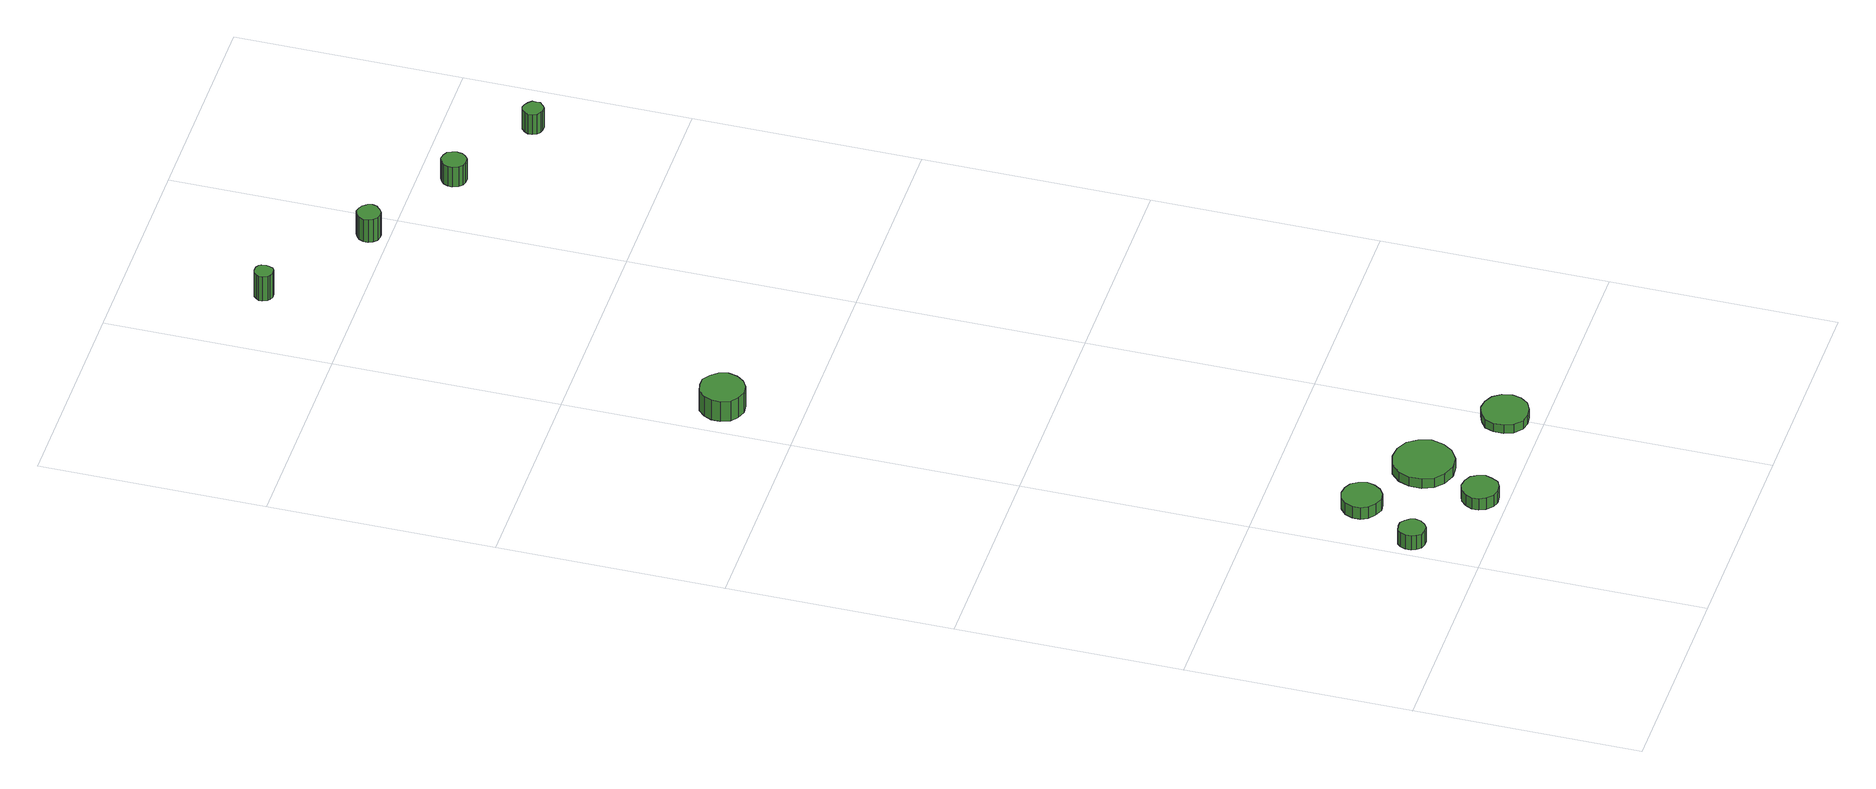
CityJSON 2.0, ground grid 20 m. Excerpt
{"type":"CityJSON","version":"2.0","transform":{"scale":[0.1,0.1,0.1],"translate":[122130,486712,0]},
"CityObjects":{
"tree1":{"type":"SolitaryVegetationObject","attributes":{"function":"something"},"geometry":[{"type":"MultiSurface","lod":"1","boundaries":[[[0,1,2,3,4,5,6,7,8,9,10,11,12,13,14]],[[15,16,17,18,19,20,21,22,23,24,25,26,27,28,29]],[[0,29,28,1]],[[1,28,27,2]],[[2,27,26,3]],[[3,26,25,4]],[[4,25,24,5]],[[5,24,23,6]],[[6,23,22,7]],[[7,22,21,8]],[[8,21,20,9]],[[9,20,19,10]],[[10,19,18,11]],[[11,18,17,12]],[[12,17,16,13]],[[13,16,15,14]],[[14,15,29,0]]]}]},
"tree2":{"type":"SolitaryVegetationObject","attributes":{"function":"something"},"geometry":[{"type":"MultiSurface","lod":"1","boundaries":[[[30,31,32,33,34,35,36,37,38,39,40,41,42,43,44]],[[45,46,47,48,49,50,51,52,53,54,55,56,57,58,59]],[[30,59,58,31]],[[31,58,57,32]],[[32,57,56,33]],[[33,56,55,34]],[[34,55,54,35]],[[35,54,53,36]],[[36,53,52,37]],[[37,52,51,38]],[[38,51,50,39]],[[39,50,49,40]],[[40,49,48,41]],[[41,48,47,42]],[[42,47,46,43]],[[43,46,45,44]],[[44,45,59,30]]]}]},
"tree3":{"type":"SolitaryVegetationObject","attributes":{"function":"something"},"geometry":[{"type":"MultiSurface","lod":"1","boundaries":[[[60,61,62,63,64,65,66,67,68,69,70,71,72,73,74]],[[75,76,77,78,79,80,81,82,83,84,85,86,87,88,89]],[[60,89,88,61]],[[61,88,87,62]],[[62,87,86,63]],[[63,86,85,64]],[[64,85,84,65]],[[65,84,83,66]],[[66,83,82,67]],[[67,82,81,68]],[[68,81,80,69]],[[69,80,79,70]],[[70,79,78,71]],[[71,78,77,72]],[[72,77,76,73]],[[73,76,75,74]],[[74,75,89,60]]]}]},
"tree4":{"type":"SolitaryVegetationObject","attributes":{"function":"something"},"geometry":[{"type":"MultiSurface","lod":"1","boundaries":[[[90,91,92,93,94,95,96,97,98,99,100,101,102,103,104]],[[105,106,107,108,109,110,111,112,113,114,115,116,117,118,119]],[[90,119,118,91]],[[91,118,117,92]],[[92,117,116,93]],[[93,116,115,94]],[[94,115,114,95]],[[95,114,113,96]],[[96,113,112,97]],[[97,112,111,98]],[[98,111,110,99]],[[99,110,109,100]],[[100,109,108,101]],[[101,108,107,102]],[[102,107,106,103]],[[103,106,105,104]],[[104,105,119,90]]]}]},
"tree5":{"type":"SolitaryVegetationObject","attributes":{"function":"something"},"geometry":[{"type":"MultiSurface","lod":"1","boundaries":[[[120,121,122,123,124,125,126,127,128,129,130,131,132,133,134]],[[135,136,137,138,139,140,141,142,143,144,145,146,147,148,149]],[[120,149,148,121]],[[121,148,147,122]],[[122,147,146,123]],[[123,146,145,124]],[[124,145,144,125]],[[125,144,143,126]],[[126,143,142,127]],[[127,142,141,128]],[[128,141,140,129]],[[129,140,139,130]],[[130,139,138,131]],[[131,138,137,132]],[[132,137,136,133]],[[133,136,135,134]],[[134,135,149,120]]]}]},
"tree6":{"type":"SolitaryVegetationObject","attributes":{"function":"something"},"geometry":[{"type":"MultiSurface","lod":"1","boundaries":[[[150,151,152,153,154,155,156,157,158,159,160,161,162,163,164]],[[165,166,167,168,169,170,171,172,173,174,175,176,177,178,179]],[[150,179,178,151]],[[151,178,177,152]],[[152,177,176,153]],[[153,176,175,154]],[[154,175,174,155]],[[155,174,173,156]],[[156,173,172,157]],[[157,172,171,158]],[[158,171,170,159]],[[159,170,169,160]],[[160,169,168,161]],[[161,168,167,162]],[[162,167,166,163]],[[163,166,165,164]],[[164,165,179,150]]]}]},
"tree7":{"type":"SolitaryVegetationObject","attributes":{"function":"something"}},
"tree8":{"type":"SolitaryVegetationObject","attributes":{"function":"something"}},
"tree9":{"type":"SolitaryVegetationObject","attributes":{"function":"something"}},
"tree10":{"type":"SolitaryVegetationObject","attributes":{"function":"something"}},
"tree11":{"type":"SolitaryVegetationObject","attributes":{"function":"something"},"geometry":[{"type":"MultiSurface","lod":"1","boundaries":[[[180,181,182,183,184,185,186,187,188,189,190,191,192,193,194]],[[195,196,197,198,199,200,201,202,203,204,205,206,207,208,209]],[[180,209,208,181]],[[181,208,207,182]],[[182,207,206,183]],[[183,206,205,184]],[[184,205,204,185]],[[185,204,203,186]],[[186,203,202,187]],[[187,202,201,188]],[[188,201,200,189]],[[189,200,199,190]],[[190,199,198,191]],[[191,198,197,192]],[[192,197,196,193]],[[193,196,195,194]],[[194,195,209,180]]]}]},
"tree12":{"type":"SolitaryVegetationObject","attributes":{"function":"something"},"geometry":[{"type":"MultiSurface","lod":"1","boundaries":[[[210,211,212,213,214,215,216,217,218,219,220,221,222,223,224]],[[225,226,227,228,229,230,231,232,233,234,235,236,237,238,239]],[[210,239,238,211]],[[211,238,237,212]],[[212,237,236,213]],[[213,236,235,214]],[[214,235,234,215]],[[215,234,233,216]],[[216,233,232,217]],[[217,232,231,218]],[[218,231,230,219]],[[219,230,229,220]],[[220,229,228,221]],[[221,228,227,222]],[[222,227,226,223]],[[223,226,225,224]],[[224,225,239,210]]]}]},
"tree13":{"type":"SolitaryVegetationObject","attributes":{"function":"something"},"geometry":[{"type":"MultiSurface","lod":"1","boundaries":[[[240,241,242,243,244,245,246,247,248,249,250,251,252,253,254]],[[255,256,257,258,259,260,261,262,263,264,265,266,267,268,269]],[[240,269,268,241]],[[241,268,267,242]],[[242,267,266,243]],[[243,266,265,244]],[[244,265,264,245]],[[245,264,263,246]],[[246,263,262,247]],[[247,262,261,248]],[[248,261,260,249]],[[249,260,259,250]],[[250,259,258,251]],[[251,258,257,252]],[[252,257,256,253]],[[253,256,255,254]],[[254,255,269,240]]]}]},
"tree14":{"type":"SolitaryVegetationObject","attributes":{"function":"something"},"geometry":[{"type":"MultiSurface","lod":"1","boundaries":[[[270,271,272,273,274,275,276,277,278,279,280,281,282,283,284]],[[285,286,287,288,289,290,291,292,293,294,295,296,297,298,299]],[[270,299,298,271]],[[271,298,297,272]],[[272,297,296,273]],[[273,296,295,274]],[[274,295,294,275]],[[275,294,293,276]],[[276,293,292,277]],[[277,292,291,278]],[[278,291,290,279]],[[279,290,289,280]],[[280,289,288,281]],[[281,288,287,282]],[[282,287,286,283]],[[283,286,285,284]],[[284,285,299,270]]]}]}
},
"vertices":[
[31,64,15],[30,68,15],[27,72,15],[23,75,15],[18,75,15],[13,74,15],[10,71,15],[8,66,15],[8,61,15],[10,57,15],[13,53,15],[18,52,15],[23,52,15],[27,55,15],[30,59,15],[30,59,0],[27,55,0],[23,52,0],[18,52,0],[13,53,0],[10,57,0],[8,61,0],[8,66,0],[10,71,0],[13,74,0],[18,75,0],[23,75,0],[27,72,0],[30,68,0],[31,64,0],
[70,117,13],[68,124,13],[64,130,13],[58,133,13],[51,134,13],[44,132,13],[38,127,13],[35,120,13],[35,113,13],[38,107,13],[44,102,13],[51,99,13],[58,100,13],[64,104,13],[68,110,13],[68,110,1],[64,104,1],[58,100,1],[51,99,1],[44,102,1],[38,107,1],[35,113,1],[35,120,1],[38,127,1],[44,132,1],[51,134,1],[58,133,1],[64,130,1],[68,124,1],[70,117,1],
[106,24,13],[104,31,13],[101,36,13],[95,39,13],[88,40,13],[82,38,13],[77,33,13],[74,27,13],[74,21,13],[77,15,13],[82,10,13],[88,8,13],[95,9,13],[101,12,13],[104,18,13],[104,18,1],[101,12,1],[95,9,1],[88,8,1],[82,10,1],[77,15,1],[74,21,1],[74,27,1],[77,33,1],[82,38,1],[88,40,1],[95,39,1],[101,36,1],[104,31,1],[106,24,1],
[142,81,11],[139,92,11],[133,101,11],[123,106,11],[112,107,11],[101,104,11],[93,96,11],[89,86,11],[89,75,11],[93,65,11],[101,58,11],[112,54,11],[123,55,11],[133,61,11],[139,70,11],[139,70,1],[133,61,1],[123,55,1],[112,54,1],[101,58,1],[93,65,1],[89,75,1],[89,86,1],[93,96,1],[101,104,1],[112,107,1],[123,106,1],[133,101,1],[139,92,1],[142,81,1],
[220,33,10],[218,42,10],[213,49,10],[205,53,10],[197,54,10],[189,51,10],[182,46,10],[179,38,10],[179,29,10],[182,21,10],[189,15,10],[197,13,10],[205,14,10],[213,18,10],[218,25,10],[218,25,1],[213,18,1],[205,14,1],[197,13,1],[189,15,1],[182,21,1],[179,29,1],[179,38,1],[182,46,1],[189,51,1],[197,54,1],[205,53,1],[213,49,1],[218,42,1],[220,33,1],
[52,669,23],[50,677,23],[45,683,23],[38,688,23],[30,688,23],[22,686,23],[16,680,23],[13,673,23],[13,665,23],[16,657,23],[22,652,23],[30,649,23],[38,650,23],[45,654,23],[50,661,23],[50,661,2],[45,654,2],[38,650,2],[30,649,2],[22,652,2],[16,657,2],[13,665,2],[13,673,2],[16,680,2],[22,686,2],[30,688,2],[38,688,2],[45,683,2],[50,677,2],[52,669,2],
[79,1080,28],[78,1084,28],[77,1086,28],[74,1088,28],[70,1088,28],[67,1087,28],[65,1085,28],[63,1082,28],[63,1079,28],[65,1075,28],[67,1073,28],[70,1072,28],[74,1072,28],[77,1074,28],[78,1077,28],[78,1077,2],[77,1074,2],[74,1072,2],[70,1072,2],[67,1073,2],[65,1075,2],[63,1079,2],[63,1082,2],[65,1085,2],[67,1087,2],[70,1088,2],[74,1088,2],[77,1086,2],[78,1084,2],[79,1080,2],
[183,1017,27],[182,1021,27],[179,1025,27],[175,1027,27],[171,1028,27],[167,1026,27],[164,1023,27],[162,1019,27],[162,1015,27],[164,1011,27],[167,1008,27],[171,1007,27],[175,1007,27],[179,1010,27],[182,1013,27],[182,1013,3],[179,1010,3],[175,1007,3],[171,1007,3],[167,1008,3],[164,1011,3],[162,1015,3],[162,1019,3],[164,1023,3],[167,1026,3],[171,1028,3],[175,1027,3],[179,1025,3],[182,1021,3],[183,1017,3],
[273,969,25],[272,973,25],[270,977,25],[266,979,25],[261,980,25],[257,978,25],[254,975,25],[252,971,25],[252,967,25],[254,962,25],[257,959,25],[261,958,25],[266,958,25],[270,961,25],[272,964,25],[272,964,4],[270,961,4],[266,958,4],[261,958,4],[257,959,4],[254,962,4],[252,967,4],[252,971,4],[254,975,4],[257,978,4],[261,980,4],[266,979,4],[270,977,4],[272,973,4],[273,969,4],
[356,924,25],[356,927,25],[353,930,25],[350,932,25],[346,933,25],[343,932,25],[340,929,25],[338,926,25],[338,922,25],[340,918,25],[343,916,25],[346,915,25],[350,915,25],[353,917,25],[356,920,25],[356,920,4],[353,917,4],[350,915,4],[346,915,4],[343,916,4],[340,918,4],[338,922,4],[338,926,4],[340,929,4],[343,932,4],[346,933,4],[350,932,4],[353,930,4],[356,927,4],[356,924,4]
]}
